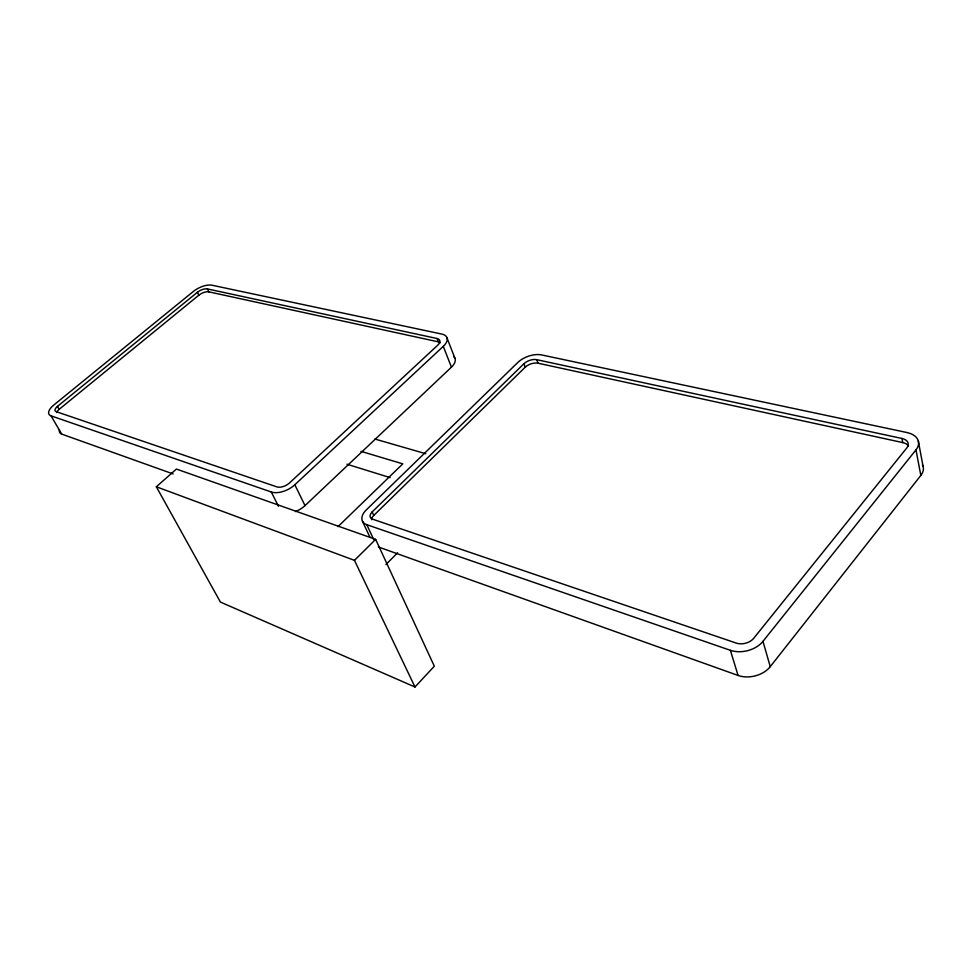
<?xml version="1.0" encoding="UTF-8"?>
<svg xmlns="http://www.w3.org/2000/svg" width="972" height="972" viewBox="0 0 972 972"><rect width="100%" height="100%" fill="white"/><g stroke="black" fill="none" stroke-linecap="round" stroke-linejoin="round"><path stroke-width="1.46" d="M378.315 546.944L738.064 675.443A23.413 16.524 -12.9 0 0 770.249 666.658L920.836 475.417A22.186 13.547 -9.6 0 0 922.428 464.786M366.821 524.698L730.385 650.317A23.717 16.427 -13.3 0 0 762.971 641.338L915.976 449.866A22.453 13.438 -10 0 0 906.815 432.504L541.647 354.938A17.751 9.538 -19.9 0 0 517.894 362.398L366.274 509.936A17.095 9.939 -24.5 0 0 366.821 524.698L373.746 539.642M414.983 686.997L434.326 666.209L375.654 539.375L176.43 469.063L156.334 486.765L220.401 602.069L414.983 686.997L354.464 560.346L156.334 486.765M385.884 564.574L397.597 552.801M354.464 560.346L375.654 539.375M371.632 519.716A8.359 4.884 -24.5 0 1 373.783 515.415L525.196 367.222A9.562 5.152 -19.9 0 1 538.026 363.2L902.769 442.588A12.089 7.254 -10 0 1 908.565 446.27M372.179 511.916L523.944 363.722A9.574 5.139 -19.9 0 1 536.787 359.689L901.967 438.481A12.114 7.254 -10 0 1 906.84 447.861L753.75 638.252A12.794 8.857 -13.3 0 1 736.254 643.087L372.483 519.145A8.371 4.872 -24.5 0 1 372.179 511.916L373.783 515.415M337.952 526.654L402.797 463.863L360.964 451.336M295.427 511.588A17.617 9.793 -26.2 0 0 305.014 505.61L451.445 367.173A16.5 8.614 -21.9 0 0 453.645 356.517M51.018 415.846L271.297 492.002A17.788 9.684 -26.1 0 0 294.82 484.761L443.281 346.348A16.646 8.493 -21.9 0 0 441.823 334.076L211.969 285.209A14.301 6.257 -25.4 0 0 193.44 291.393L53.679 405.13A13.815 6.245 -28.5 0 0 51.018 415.846L61.722 434.107L173.138 473.935M56.753 412.529A6.755 3.062 -28.5 0 1 59.158 409.334L198.835 295.184A7.703 3.378 -25.4 0 1 208.846 291.855L438.348 341.852A8.967 4.593 -21.9 0 1 440.365 342.776M437.036 338.511A8.979 4.581 -21.9 0 1 437.789 345.133L289.486 482.975A9.599 5.224 -26.1 0 1 276.838 486.875L56.169 411.642A6.768 3.062 -28.5 0 1 57.445 406.393L197.401 292.268A7.715 3.378 -25.4 0 1 207.425 288.927L437.036 338.511L438.348 341.852M374.864 439.016L425.833 453.742M346.955 464.215L390.1 477.617M57.445 406.393L59.158 409.334M271.297 492.002L278.454 506.254M197.401 292.268L198.835 295.184M294.82 484.761L305.014 505.61M207.425 288.927L208.846 291.855M362.483 521.235L370.04 537.492M443.281 346.348L451.445 367.173M446.901 337.612L454.981 358.376M523.944 363.722L525.196 367.222M536.787 359.689L538.026 363.2M730.385 650.317L738.064 675.443M762.971 641.338L770.249 666.658M901.967 438.481L902.769 442.588M915.976 449.866L920.836 475.417M918.297 440.936L923.096 466.451M61.722 434.107A13.693 6.342 -28.6 0 1 59.413 429.843"/></g></svg>
